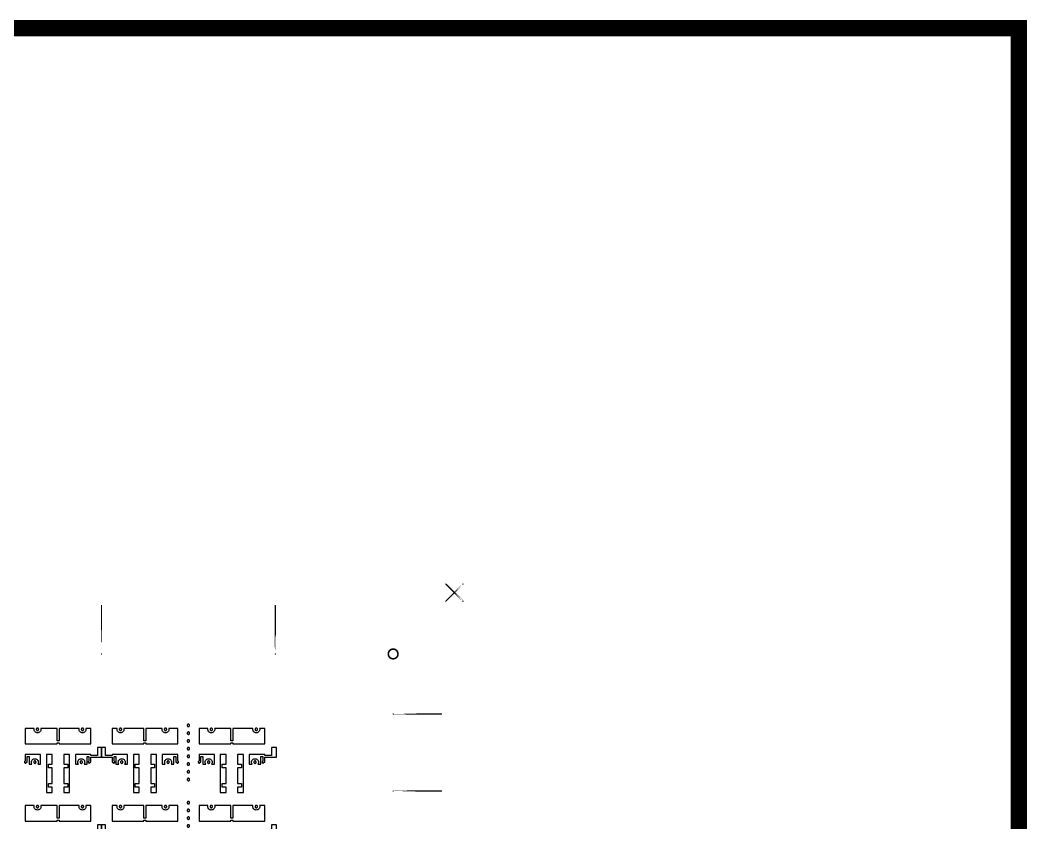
# Model space of a CAD drawing. Extents: x -100 to 100, y -100 to 100.
# Drawn here: x 38.1 to 100.5, y 50.7 to 100.5 of the extents above; entities that cross this region are included whole.
import ezdxf

# ---------------------------------------------------------------- set-up
doc = ezdxf.new("R2010")
doc.units = 0
doc.layers.get('0').update_dxf_attribs({"linetype": 'continuous'})
doc.layers.add('C2', color=7, linetype='continuous')

# ---------------------------------------------------------------- blocks, each defined once
blk = doc.blocks.new('LDI_XFL94-0512-011_C2_B1')
at = {"layer": 'C2'}
for points in [[(38.937, -53.593), (38.383, -53.593), (38.383, -54.551), (40.359, -54.551), (40.359, -54.491), (40.479, -54.491), (40.479, -54.551), (42.455, -54.551), (42.455, -53.593), (42.141, -53.593), (42.149, -53.636), (42.148, -53.681), (42.138, -53.724), (42.119, -53.764), (42.092, -53.799), (42.059, -53.828), (42.02, -53.85), (41.978, -53.864), (41.934, -53.868), (41.89, -53.864), (41.848, -53.85), (41.809, -53.828), (41.776, -53.799), (41.749, -53.764), (41.731, -53.724), (41.72, -53.681), (41.719, -53.636), (41.727, -53.593), (40.479, -53.593), (40.479, -54.371), (40.359, -54.371), (40.359, -53.593), (39.351, -53.593), (39.359, -53.636), (39.357, -53.681), (39.347, -53.724), (39.328, -53.764), (39.302, -53.799), (39.269, -53.828), (39.23, -53.85), (39.188, -53.864), (39.144, -53.868), (39.1, -53.864), (39.057, -53.85), (39.019, -53.828), (38.986, -53.799), (38.959, -53.764), (38.94, -53.724), (38.93, -53.681), (38.929, -53.636), (38.937, -53.593)], [(39.144, -53.578), (39.134, -53.578), (39.124, -53.58), (39.115, -53.583), (39.106, -53.588), (39.098, -53.593), (39.091, -53.6), (39.084, -53.607), (39.079, -53.615), (39.074, -53.624), (39.071, -53.633), (39.069, -53.643), (39.069, -53.653), (39.069, -53.662), (39.071, -53.672), (39.074, -53.681), (39.079, -53.69), (39.084, -53.698), (39.091, -53.706), (39.098, -53.712), (39.106, -53.718), (39.115, -53.722), (39.124, -53.725), (39.134, -53.727), (39.144, -53.728), (39.154, -53.727), (39.163, -53.725), (39.172, -53.722), (39.181, -53.718), (39.189, -53.712), (39.197, -53.706), (39.203, -53.698), (39.209, -53.69), (39.213, -53.681), (39.216, -53.672), (39.218, -53.662), (39.219, -53.653), (39.218, -53.643), (39.216, -53.633), (39.213, -53.624), (39.209, -53.615), (39.203, -53.607), (39.197, -53.6), (39.189, -53.593), (39.181, -53.588), (39.172, -53.583), (39.163, -53.58), (39.154, -53.578), (39.144, -53.578)], [(41.934, -53.578), (41.924, -53.578), (41.915, -53.58), (41.905, -53.583), (41.897, -53.588), (41.888, -53.593), (41.881, -53.6), (41.875, -53.607), (41.869, -53.615), (41.865, -53.624), (41.862, -53.633), (41.86, -53.643), (41.859, -53.653), (41.86, -53.662), (41.862, -53.672), (41.865, -53.681), (41.869, -53.69), (41.875, -53.698), (41.881, -53.706), (41.888, -53.712), (41.897, -53.718), (41.905, -53.722), (41.915, -53.725), (41.924, -53.727), (41.934, -53.728), (41.944, -53.727), (41.954, -53.725), (41.963, -53.722), (41.972, -53.718), (41.98, -53.712), (41.987, -53.706), (41.994, -53.698), (41.999, -53.69), (42.003, -53.681), (42.007, -53.672), (42.008, -53.662), (42.009, -53.653), (42.008, -53.643), (42.007, -53.633), (42.003, -53.624), (41.999, -53.615), (41.994, -53.607), (41.987, -53.6), (41.98, -53.593), (41.972, -53.588), (41.963, -53.583), (41.954, -53.58), (41.944, -53.578), (41.934, -53.578)], [(46.877, -53.593), (45.868, -53.593), (45.868, -54.371), (45.749, -54.371), (45.749, -53.593), (44.5, -53.593), (44.508, -53.636), (44.507, -53.681), (44.497, -53.724), (44.478, -53.764), (44.452, -53.799), (44.418, -53.828), (44.38, -53.85), (44.337, -53.864), (44.293, -53.868), (44.249, -53.864), (44.207, -53.85), (44.169, -53.828), (44.135, -53.799), (44.109, -53.764), (44.09, -53.724), (44.08, -53.681), (44.078, -53.636), (44.086, -53.593), (43.772, -53.593), (43.772, -54.551), (45.749, -54.551), (45.749, -54.491), (45.868, -54.491), (45.868, -54.551), (47.844, -54.551), (47.844, -53.593), (47.291, -53.593), (47.299, -53.636), (47.298, -53.681), (47.287, -53.724), (47.269, -53.764), (47.242, -53.799), (47.209, -53.828), (47.17, -53.85), (47.128, -53.864), (47.084, -53.868), (47.04, -53.864), (46.998, -53.85), (46.959, -53.828), (46.926, -53.799), (46.899, -53.764), (46.88, -53.724), (46.87, -53.681), (46.869, -53.636), (46.877, -53.593)], [(44.293, -53.578), (44.284, -53.578), (44.274, -53.58), (44.265, -53.583), (44.256, -53.588), (44.248, -53.593), (44.24, -53.6), (44.234, -53.607), (44.228, -53.615), (44.224, -53.624), (44.221, -53.633), (44.219, -53.643), (44.218, -53.653), (44.219, -53.662), (44.221, -53.672), (44.224, -53.681), (44.228, -53.69), (44.234, -53.698), (44.24, -53.706), (44.248, -53.712), (44.256, -53.718), (44.265, -53.722), (44.274, -53.725), (44.284, -53.727), (44.293, -53.728), (44.303, -53.727), (44.313, -53.725), (44.322, -53.722), (44.331, -53.718), (44.339, -53.712), (44.346, -53.706), (44.353, -53.698), (44.358, -53.69), (44.363, -53.681), (44.366, -53.672), (44.368, -53.662), (44.368, -53.653), (44.368, -53.643), (44.366, -53.633), (44.363, -53.624), (44.358, -53.615), (44.353, -53.607), (44.346, -53.6), (44.339, -53.593), (44.331, -53.588), (44.322, -53.583), (44.313, -53.58), (44.303, -53.578), (44.293, -53.578)], [(47.084, -53.578), (47.074, -53.578), (47.064, -53.58), (47.055, -53.583), (47.046, -53.588), (47.038, -53.593), (47.031, -53.6), (47.024, -53.607), (47.019, -53.615), (47.015, -53.624), (47.011, -53.633), (47.009, -53.643), (47.009, -53.653), (47.009, -53.662), (47.011, -53.672), (47.015, -53.681), (47.019, -53.69), (47.024, -53.698), (47.031, -53.706), (47.038, -53.712), (47.046, -53.718), (47.055, -53.722), (47.064, -53.725), (47.074, -53.727), (47.084, -53.728), (47.094, -53.727), (47.103, -53.725), (47.113, -53.722), (47.121, -53.718), (47.129, -53.712), (47.137, -53.706), (47.143, -53.698), (47.149, -53.69), (47.153, -53.681), (47.156, -53.672), (47.158, -53.662), (47.159, -53.653), (47.158, -53.643), (47.156, -53.633), (47.153, -53.624), (47.149, -53.615), (47.143, -53.607), (47.137, -53.6), (47.129, -53.593), (47.121, -53.588), (47.113, -53.583), (47.103, -53.58), (47.094, -53.578), (47.084, -53.578)], [(48.503, -53.338), (48.493, -53.339), (48.484, -53.341), (48.474, -53.344), (48.465, -53.348), (48.457, -53.354), (48.45, -53.36), (48.443, -53.368), (48.438, -53.376), (48.434, -53.384), (48.431, -53.394), (48.429, -53.403), (48.428, -53.413), (48.429, -53.423), (48.431, -53.433), (48.434, -53.442), (48.438, -53.451), (48.443, -53.459), (48.45, -53.466), (48.457, -53.473), (48.465, -53.478), (48.474, -53.482), (48.484, -53.486), (48.493, -53.488), (48.503, -53.488), (48.513, -53.488), (48.522, -53.486), (48.532, -53.482), (48.54, -53.478), (48.549, -53.473), (48.556, -53.466), (48.562, -53.459), (48.568, -53.451), (48.572, -53.442), (48.575, -53.433), (48.577, -53.423), (48.578, -53.413), (48.577, -53.403), (48.575, -53.394), (48.572, -53.384), (48.568, -53.376), (48.562, -53.368), (48.556, -53.36), (48.549, -53.354), (48.54, -53.348), (48.532, -53.344), (48.522, -53.341), (48.513, -53.339), (48.503, -53.338)], [(49.715, -53.593), (49.162, -53.593), (49.162, -54.551), (51.138, -54.551), (51.138, -54.491), (51.257, -54.491), (51.257, -54.551), (53.234, -54.551), (53.234, -53.593), (52.92, -53.593), (52.928, -53.636), (52.926, -53.681), (52.916, -53.724), (52.897, -53.764), (52.871, -53.799), (52.837, -53.828), (52.799, -53.85), (52.757, -53.864), (52.713, -53.868), (52.669, -53.864), (52.626, -53.85), (52.588, -53.828), (52.554, -53.799), (52.528, -53.764), (52.509, -53.724), (52.499, -53.681), (52.498, -53.636), (52.505, -53.593), (51.257, -53.593), (51.257, -54.371), (51.138, -54.371), (51.138, -53.593), (50.129, -53.593), (50.137, -53.636), (50.136, -53.681), (50.126, -53.724), (50.107, -53.764), (50.08, -53.799), (50.047, -53.828), (50.008, -53.85), (49.966, -53.864), (49.922, -53.868), (49.878, -53.864), (49.836, -53.85), (49.797, -53.828), (49.764, -53.799), (49.737, -53.764), (49.719, -53.724), (49.708, -53.681), (49.707, -53.636), (49.715, -53.593)], [(49.922, -53.578), (49.912, -53.578), (49.903, -53.58), (49.893, -53.583), (49.885, -53.588), (49.876, -53.593), (49.869, -53.6), (49.863, -53.607), (49.857, -53.615), (49.853, -53.624), (49.85, -53.633), (49.848, -53.643), (49.847, -53.653), (49.848, -53.662), (49.85, -53.672), (49.853, -53.681), (49.857, -53.69), (49.863, -53.698), (49.869, -53.706), (49.876, -53.712), (49.885, -53.718), (49.893, -53.722), (49.903, -53.725), (49.912, -53.727), (49.922, -53.728), (49.932, -53.727), (49.942, -53.725), (49.951, -53.722), (49.96, -53.718), (49.968, -53.712), (49.975, -53.706), (49.982, -53.698), (49.987, -53.69), (49.991, -53.681), (49.995, -53.672), (49.997, -53.662), (49.997, -53.653), (49.997, -53.643), (49.995, -53.633), (49.991, -53.624), (49.987, -53.615), (49.982, -53.607), (49.975, -53.6), (49.968, -53.593), (49.96, -53.588), (49.951, -53.583), (49.942, -53.58), (49.932, -53.578), (49.922, -53.578)], [(52.713, -53.578), (52.703, -53.578), (52.693, -53.58), (52.684, -53.583), (52.675, -53.588), (52.667, -53.593), (52.66, -53.6), (52.653, -53.607), (52.648, -53.615), (52.643, -53.624), (52.64, -53.633), (52.638, -53.643), (52.638, -53.653), (52.638, -53.662), (52.64, -53.672), (52.643, -53.681), (52.648, -53.69), (52.653, -53.698), (52.66, -53.706), (52.667, -53.712), (52.675, -53.718), (52.684, -53.722), (52.693, -53.725), (52.703, -53.727), (52.713, -53.728), (52.722, -53.727), (52.732, -53.725), (52.741, -53.722), (52.75, -53.718), (52.758, -53.712), (52.766, -53.706), (52.772, -53.698), (52.778, -53.69), (52.782, -53.681), (52.785, -53.672), (52.787, -53.662), (52.788, -53.653), (52.787, -53.643), (52.785, -53.633), (52.782, -53.624), (52.778, -53.615), (52.772, -53.607), (52.766, -53.6), (52.758, -53.593), (52.75, -53.588), (52.741, -53.583), (52.732, -53.58), (52.722, -53.578), (52.713, -53.578)], [(48.503, -53.817), (48.493, -53.818), (48.484, -53.82), (48.474, -53.823), (48.465, -53.827), (48.457, -53.833), (48.45, -53.839), (48.443, -53.847), (48.438, -53.855), (48.434, -53.864), (48.431, -53.873), (48.429, -53.882), (48.428, -53.892), (48.429, -53.902), (48.431, -53.912), (48.434, -53.921), (48.438, -53.93), (48.443, -53.938), (48.45, -53.945), (48.457, -53.952), (48.465, -53.957), (48.474, -53.962), (48.484, -53.965), (48.493, -53.967), (48.503, -53.967), (48.513, -53.967), (48.522, -53.965), (48.532, -53.962), (48.54, -53.957), (48.549, -53.952), (48.556, -53.945), (48.562, -53.938), (48.568, -53.93), (48.572, -53.921), (48.575, -53.912), (48.577, -53.902), (48.578, -53.892), (48.577, -53.882), (48.575, -53.873), (48.572, -53.864), (48.568, -53.855), (48.562, -53.847), (48.556, -53.839), (48.549, -53.833), (48.54, -53.827), (48.532, -53.823), (48.522, -53.82), (48.513, -53.818), (48.503, -53.817)], [(48.503, -54.296), (48.493, -54.297), (48.484, -54.299), (48.474, -54.302), (48.465, -54.306), (48.457, -54.312), (48.45, -54.318), (48.443, -54.326), (48.438, -54.334), (48.434, -54.343), (48.431, -54.352), (48.429, -54.361), (48.428, -54.371), (48.429, -54.381), (48.431, -54.391), (48.434, -54.4), (48.438, -54.409), (48.443, -54.417), (48.45, -54.424), (48.457, -54.431), (48.465, -54.436), (48.474, -54.441), (48.484, -54.444), (48.493, -54.446), (48.503, -54.446), (48.513, -54.446), (48.522, -54.444), (48.532, -54.441), (48.54, -54.436), (48.549, -54.431), (48.556, -54.424), (48.562, -54.417), (48.568, -54.409), (48.572, -54.4), (48.575, -54.391), (48.577, -54.381), (48.578, -54.371), (48.577, -54.361), (48.575, -54.352), (48.572, -54.343), (48.568, -54.334), (48.562, -54.326), (48.556, -54.318), (48.549, -54.312), (48.54, -54.306), (48.532, -54.302), (48.522, -54.299), (48.513, -54.297), (48.503, -54.296)], [(42.036, -55.808), (42.216, -55.808), (42.216, -55.329), (42.335, -55.329), (42.335, -55.632), (42.316, -55.642), (42.302, -55.658), (42.294, -55.679), (42.295, -55.701), (42.303, -55.721), (42.318, -55.737), (42.338, -55.746), (42.359, -55.748), (42.38, -55.742), (42.398, -55.729), (42.409, -55.71), (42.413, -55.689), (42.455, -55.689), (42.455, -55.389), (43.114, -55.389), (43.114, -54.79), (42.874, -54.79), (42.874, -55.269), (42.455, -55.269), (42.455, -55.21), (41.497, -55.21), (41.497, -55.808), (41.677, -55.808), (41.656, -55.769), (41.644, -55.727), (41.641, -55.683), (41.647, -55.639), (41.661, -55.597), (41.684, -55.559), (41.714, -55.527), (41.75, -55.501), (41.791, -55.483), (41.834, -55.474), (41.878, -55.474), (41.922, -55.483), (41.962, -55.501), (41.998, -55.527), (42.029, -55.559), (42.051, -55.597), (42.066, -55.639), (42.072, -55.683), (42.068, -55.727), (42.056, -55.769), (42.036, -55.808)], [(44.55, -55.808), (44.731, -55.808), (44.731, -55.21), (43.772, -55.21), (43.772, -55.269), (43.353, -55.269), (43.353, -54.79), (43.114, -54.79), (43.114, -55.389), (43.772, -55.389), (43.772, -55.689), (43.814, -55.689), (43.818, -55.71), (43.83, -55.729), (43.847, -55.742), (43.868, -55.748), (43.89, -55.746), (43.91, -55.737), (43.925, -55.721), (43.933, -55.701), (43.933, -55.679), (43.926, -55.658), (43.912, -55.642), (43.892, -55.632), (43.892, -55.329), (44.012, -55.329), (44.012, -55.808), (44.192, -55.808), (44.171, -55.769), (44.159, -55.727), (44.156, -55.683), (44.162, -55.639), (44.176, -55.597), (44.199, -55.559), (44.229, -55.527), (44.265, -55.501), (44.306, -55.483), (44.349, -55.474), (44.393, -55.474), (44.437, -55.483), (44.477, -55.501), (44.513, -55.527), (44.543, -55.559), (44.566, -55.597), (44.581, -55.639), (44.587, -55.683), (44.583, -55.727), (44.571, -55.769), (44.55, -55.808)], [(48.503, -54.775), (48.493, -54.776), (48.484, -54.778), (48.474, -54.781), (48.465, -54.785), (48.457, -54.791), (48.45, -54.797), (48.443, -54.805), (48.438, -54.813), (48.434, -54.822), (48.431, -54.831), (48.429, -54.841), (48.428, -54.85), (48.429, -54.86), (48.431, -54.87), (48.434, -54.879), (48.438, -54.888), (48.443, -54.896), (48.45, -54.903), (48.457, -54.91), (48.465, -54.915), (48.474, -54.92), (48.484, -54.923), (48.493, -54.925), (48.503, -54.925), (48.513, -54.925), (48.522, -54.923), (48.532, -54.92), (48.54, -54.915), (48.549, -54.91), (48.556, -54.903), (48.562, -54.896), (48.568, -54.888), (48.572, -54.879), (48.575, -54.87), (48.577, -54.86), (48.578, -54.85), (48.577, -54.841), (48.575, -54.831), (48.572, -54.822), (48.568, -54.813), (48.562, -54.805), (48.556, -54.797), (48.549, -54.791), (48.54, -54.785), (48.532, -54.781), (48.522, -54.778), (48.513, -54.776), (48.503, -54.775)], [(52.814, -55.808), (52.994, -55.808), (52.994, -55.329), (53.114, -55.329), (53.114, -55.632), (53.094, -55.642), (53.08, -55.658), (53.073, -55.679), (53.073, -55.701), (53.081, -55.721), (53.096, -55.737), (53.116, -55.746), (53.138, -55.748), (53.159, -55.742), (53.176, -55.729), (53.188, -55.71), (53.192, -55.689), (53.234, -55.689), (53.234, -55.389), (53.972, -55.389), (53.972, -54.79), (53.653, -54.79), (53.653, -55.269), (53.234, -55.269), (53.234, -55.21), (52.275, -55.21), (52.275, -55.808), (52.455, -55.808), (52.435, -55.769), (52.423, -55.727), (52.419, -55.683), (52.425, -55.639), (52.44, -55.597), (52.462, -55.559), (52.493, -55.527), (52.529, -55.501), (52.569, -55.483), (52.613, -55.474), (52.657, -55.474), (52.7, -55.483), (52.741, -55.501), (52.777, -55.527), (52.807, -55.559), (52.83, -55.597), (52.844, -55.639), (52.85, -55.683), (52.847, -55.727), (52.835, -55.769), (52.814, -55.808)], [(39.161, -55.808), (39.341, -55.808), (39.341, -55.21), (38.383, -55.21), (38.383, -55.63), (38.363, -55.638), (38.346, -55.654), (38.337, -55.674), (38.336, -55.697), (38.343, -55.718), (38.357, -55.735), (38.377, -55.746), (38.399, -55.748), (38.421, -55.743), (38.439, -55.73), (38.451, -55.711), (38.455, -55.689), (38.503, -55.689), (38.503, -55.329), (38.623, -55.329), (38.623, -55.808), (38.803, -55.808), (38.782, -55.769), (38.77, -55.727), (38.767, -55.683), (38.772, -55.639), (38.787, -55.597), (38.81, -55.559), (38.84, -55.527), (38.876, -55.501), (38.917, -55.483), (38.96, -55.474), (39.004, -55.474), (39.047, -55.483), (39.088, -55.501), (39.124, -55.527), (39.154, -55.559), (39.177, -55.597), (39.192, -55.639), (39.198, -55.683), (39.194, -55.727), (39.182, -55.769), (39.161, -55.808)], [(40.06, -57.565), (40.06, -57.246), (39.82, -57.246), (39.82, -57.006), (40.06, -57.006), (40.06, -56.048), (39.82, -56.048), (39.82, -55.808), (40.06, -55.808), (40.06, -55.21), (39.701, -55.21), (39.701, -57.565), (40.06, -57.565)], [(41.138, -57.565), (41.138, -55.21), (40.778, -55.21), (40.778, -55.808), (41.018, -55.808), (41.018, -56.048), (40.778, -56.048), (40.778, -57.006), (41.018, -57.006), (41.018, -57.246), (40.778, -57.246), (40.778, -57.565), (41.138, -57.565)], [(45.449, -57.565), (45.449, -57.246), (45.21, -57.246), (45.21, -57.006), (45.449, -57.006), (45.449, -56.048), (45.21, -56.048), (45.21, -55.808), (45.449, -55.808), (45.449, -55.21), (45.09, -55.21), (45.09, -57.565), (45.449, -57.565)], [(46.527, -57.565), (46.527, -55.21), (46.168, -55.21), (46.168, -55.808), (46.407, -55.808), (46.407, -56.048), (46.168, -56.048), (46.168, -57.006), (46.407, -57.006), (46.407, -57.246), (46.168, -57.246), (46.168, -57.565), (46.527, -57.565)], [(47.425, -55.808), (47.605, -55.808), (47.605, -55.329), (47.725, -55.329), (47.725, -55.689), (47.772, -55.689), (47.777, -55.711), (47.789, -55.73), (47.807, -55.743), (47.828, -55.748), (47.851, -55.746), (47.87, -55.735), (47.885, -55.718), (47.892, -55.697), (47.89, -55.674), (47.881, -55.654), (47.865, -55.638), (47.844, -55.63), (47.844, -55.21), (46.886, -55.21), (46.886, -55.808), (47.066, -55.808), (47.046, -55.769), (47.033, -55.727), (47.03, -55.683), (47.036, -55.639), (47.05, -55.597), (47.073, -55.559), (47.103, -55.527), (47.139, -55.501), (47.18, -55.483), (47.223, -55.474), (47.268, -55.474), (47.311, -55.483), (47.352, -55.501), (47.388, -55.527), (47.418, -55.559), (47.441, -55.597), (47.455, -55.639), (47.461, -55.683), (47.458, -55.727), (47.445, -55.769), (47.425, -55.808)], [(48.503, -55.254), (48.493, -55.255), (48.484, -55.257), (48.474, -55.26), (48.465, -55.264), (48.457, -55.27), (48.45, -55.276), (48.443, -55.284), (48.438, -55.292), (48.434, -55.301), (48.431, -55.31), (48.429, -55.32), (48.428, -55.329), (48.429, -55.339), (48.431, -55.349), (48.434, -55.358), (48.438, -55.367), (48.443, -55.375), (48.45, -55.382), (48.457, -55.389), (48.465, -55.394), (48.474, -55.399), (48.484, -55.402), (48.493, -55.404), (48.503, -55.404), (48.513, -55.404), (48.522, -55.402), (48.532, -55.399), (48.54, -55.394), (48.549, -55.389), (48.556, -55.382), (48.562, -55.375), (48.568, -55.367), (48.572, -55.358), (48.575, -55.349), (48.577, -55.339), (48.578, -55.329), (48.577, -55.32), (48.575, -55.31), (48.572, -55.301), (48.568, -55.292), (48.562, -55.284), (48.556, -55.276), (48.549, -55.27), (48.54, -55.264), (48.532, -55.26), (48.522, -55.257), (48.513, -55.255), (48.503, -55.254)], [(49.94, -55.808), (50.12, -55.808), (50.12, -55.21), (49.162, -55.21), (49.162, -55.63), (49.141, -55.638), (49.125, -55.654), (49.116, -55.674), (49.114, -55.697), (49.121, -55.718), (49.136, -55.735), (49.155, -55.746), (49.178, -55.748), (49.199, -55.743), (49.217, -55.73), (49.229, -55.711), (49.234, -55.689), (49.281, -55.689), (49.281, -55.329), (49.401, -55.329), (49.401, -55.808), (49.581, -55.808), (49.561, -55.769), (49.548, -55.727), (49.545, -55.683), (49.551, -55.639), (49.565, -55.597), (49.588, -55.559), (49.618, -55.527), (49.654, -55.501), (49.695, -55.483), (49.738, -55.474), (49.783, -55.474), (49.826, -55.483), (49.867, -55.501), (49.903, -55.527), (49.933, -55.559), (49.956, -55.597), (49.97, -55.639), (49.976, -55.683), (49.973, -55.727), (49.96, -55.769), (49.94, -55.808)], [(50.838, -57.565), (50.838, -57.246), (50.599, -57.246), (50.599, -57.006), (50.838, -57.006), (50.838, -56.048), (50.599, -56.048), (50.599, -55.808), (50.838, -55.808), (50.838, -55.21), (50.479, -55.21), (50.479, -57.565), (50.838, -57.565)], [(51.916, -57.565), (51.916, -55.21), (51.557, -55.21), (51.557, -55.808), (51.796, -55.808), (51.796, -56.048), (51.557, -56.048), (51.557, -57.006), (51.796, -57.006), (51.796, -57.246), (51.557, -57.246), (51.557, -57.565), (51.916, -57.565)], [(38.982, -55.614), (38.972, -55.614), (38.963, -55.616), (38.953, -55.619), (38.945, -55.624), (38.936, -55.629), (38.929, -55.636), (38.923, -55.643), (38.917, -55.651), (38.913, -55.66), (38.91, -55.669), (38.908, -55.679), (38.907, -55.689), (38.908, -55.698), (38.91, -55.708), (38.913, -55.717), (38.917, -55.726), (38.923, -55.734), (38.929, -55.742), (38.936, -55.748), (38.945, -55.754), (38.953, -55.758), (38.963, -55.761), (38.972, -55.763), (38.982, -55.764), (38.992, -55.763), (39.001, -55.761), (39.011, -55.758), (39.02, -55.754), (39.028, -55.748), (39.035, -55.742), (39.042, -55.734), (39.047, -55.726), (39.051, -55.717), (39.054, -55.708), (39.056, -55.698), (39.057, -55.689), (39.056, -55.679), (39.054, -55.669), (39.051, -55.66), (39.047, -55.651), (39.042, -55.643), (39.035, -55.636), (39.028, -55.629), (39.02, -55.624), (39.011, -55.619), (39.001, -55.616), (38.992, -55.614), (38.982, -55.614)], [(41.856, -55.614), (41.846, -55.614), (41.837, -55.616), (41.828, -55.619), (41.819, -55.624), (41.811, -55.629), (41.803, -55.636), (41.797, -55.643), (41.791, -55.651), (41.787, -55.66), (41.784, -55.669), (41.782, -55.679), (41.781, -55.689), (41.782, -55.698), (41.784, -55.708), (41.787, -55.717), (41.791, -55.726), (41.797, -55.734), (41.803, -55.742), (41.811, -55.748), (41.819, -55.754), (41.828, -55.758), (41.837, -55.761), (41.846, -55.763), (41.856, -55.764), (41.866, -55.763), (41.876, -55.761), (41.885, -55.758), (41.894, -55.754), (41.902, -55.748), (41.909, -55.742), (41.916, -55.734), (41.921, -55.726), (41.926, -55.717), (41.929, -55.708), (41.931, -55.698), (41.931, -55.689), (41.931, -55.679), (41.929, -55.669), (41.926, -55.66), (41.921, -55.651), (41.916, -55.643), (41.909, -55.636), (41.902, -55.629), (41.894, -55.624), (41.885, -55.619), (41.876, -55.616), (41.866, -55.614), (41.856, -55.614)], [(44.371, -55.614), (44.361, -55.614), (44.352, -55.616), (44.343, -55.619), (44.334, -55.624), (44.326, -55.629), (44.318, -55.636), (44.312, -55.643), (44.306, -55.651), (44.302, -55.66), (44.299, -55.669), (44.297, -55.679), (44.296, -55.689), (44.297, -55.698), (44.299, -55.708), (44.302, -55.717), (44.306, -55.726), (44.312, -55.734), (44.318, -55.742), (44.326, -55.748), (44.334, -55.754), (44.343, -55.758), (44.352, -55.761), (44.361, -55.763), (44.371, -55.764), (44.381, -55.763), (44.391, -55.761), (44.4, -55.758), (44.409, -55.754), (44.417, -55.748), (44.424, -55.742), (44.431, -55.734), (44.436, -55.726), (44.441, -55.717), (44.444, -55.708), (44.446, -55.698), (44.446, -55.689), (44.446, -55.679), (44.444, -55.669), (44.441, -55.66), (44.436, -55.651), (44.431, -55.643), (44.424, -55.636), (44.417, -55.629), (44.409, -55.624), (44.4, -55.619), (44.391, -55.616), (44.381, -55.614), (44.371, -55.614)], [(47.246, -55.614), (47.236, -55.614), (47.226, -55.616), (47.217, -55.619), (47.208, -55.624), (47.2, -55.629), (47.192, -55.636), (47.186, -55.643), (47.181, -55.651), (47.176, -55.66), (47.173, -55.669), (47.171, -55.679), (47.171, -55.689), (47.171, -55.698), (47.173, -55.708), (47.176, -55.717), (47.181, -55.726), (47.186, -55.734), (47.192, -55.742), (47.2, -55.748), (47.208, -55.754), (47.217, -55.758), (47.226, -55.761), (47.236, -55.763), (47.246, -55.764), (47.255, -55.763), (47.265, -55.761), (47.274, -55.758), (47.283, -55.754), (47.291, -55.748), (47.299, -55.742), (47.305, -55.734), (47.31, -55.726), (47.315, -55.717), (47.318, -55.708), (47.32, -55.698), (47.321, -55.689), (47.32, -55.679), (47.318, -55.669), (47.315, -55.66), (47.31, -55.651), (47.305, -55.643), (47.299, -55.636), (47.291, -55.629), (47.283, -55.624), (47.274, -55.619), (47.265, -55.616), (47.255, -55.614), (47.246, -55.614)], [(48.503, -55.733), (48.493, -55.734), (48.484, -55.736), (48.474, -55.739), (48.465, -55.743), (48.457, -55.749), (48.45, -55.755), (48.443, -55.763), (48.438, -55.771), (48.434, -55.78), (48.431, -55.789), (48.429, -55.799), (48.428, -55.808), (48.429, -55.818), (48.431, -55.828), (48.434, -55.837), (48.438, -55.846), (48.443, -55.854), (48.45, -55.861), (48.457, -55.868), (48.465, -55.873), (48.474, -55.878), (48.484, -55.881), (48.493, -55.883), (48.503, -55.883), (48.513, -55.883), (48.522, -55.881), (48.532, -55.878), (48.54, -55.873), (48.549, -55.868), (48.556, -55.861), (48.562, -55.854), (48.568, -55.846), (48.572, -55.837), (48.575, -55.828), (48.577, -55.818), (48.578, -55.808), (48.577, -55.799), (48.575, -55.789), (48.572, -55.78), (48.568, -55.771), (48.562, -55.763), (48.556, -55.755), (48.549, -55.749), (48.54, -55.743), (48.532, -55.739), (48.522, -55.736), (48.513, -55.734), (48.503, -55.733)], [(49.76, -55.614), (49.751, -55.614), (49.741, -55.616), (49.732, -55.619), (49.723, -55.624), (49.715, -55.629), (49.707, -55.636), (49.701, -55.643), (49.696, -55.651), (49.691, -55.66), (49.688, -55.669), (49.686, -55.679), (49.685, -55.689), (49.686, -55.698), (49.688, -55.708), (49.691, -55.717), (49.696, -55.726), (49.701, -55.734), (49.707, -55.742), (49.715, -55.748), (49.723, -55.754), (49.732, -55.758), (49.741, -55.761), (49.751, -55.763), (49.76, -55.764), (49.77, -55.763), (49.78, -55.761), (49.789, -55.758), (49.798, -55.754), (49.806, -55.748), (49.814, -55.742), (49.82, -55.734), (49.825, -55.726), (49.83, -55.717), (49.833, -55.708), (49.835, -55.698), (49.835, -55.689), (49.835, -55.679), (49.833, -55.669), (49.83, -55.66), (49.825, -55.651), (49.82, -55.643), (49.814, -55.636), (49.806, -55.629), (49.798, -55.624), (49.789, -55.619), (49.78, -55.616), (49.77, -55.614), (49.76, -55.614)], [(52.635, -55.614), (52.625, -55.614), (52.615, -55.616), (52.606, -55.619), (52.597, -55.624), (52.589, -55.629), (52.582, -55.636), (52.575, -55.643), (52.57, -55.651), (52.565, -55.66), (52.562, -55.669), (52.56, -55.679), (52.56, -55.689), (52.56, -55.698), (52.562, -55.708), (52.565, -55.717), (52.57, -55.726), (52.575, -55.734), (52.582, -55.742), (52.589, -55.748), (52.597, -55.754), (52.606, -55.758), (52.615, -55.761), (52.625, -55.763), (52.635, -55.764), (52.645, -55.763), (52.654, -55.761), (52.663, -55.758), (52.672, -55.754), (52.68, -55.748), (52.688, -55.742), (52.694, -55.734), (52.7, -55.726), (52.704, -55.717), (52.707, -55.708), (52.709, -55.698), (52.71, -55.689), (52.709, -55.679), (52.707, -55.669), (52.704, -55.66), (52.7, -55.651), (52.694, -55.643), (52.688, -55.636), (52.68, -55.629), (52.672, -55.624), (52.663, -55.619), (52.654, -55.616), (52.645, -55.614), (52.635, -55.614)], [(48.503, -56.212), (48.493, -56.213), (48.484, -56.215), (48.474, -56.218), (48.465, -56.222), (48.457, -56.228), (48.45, -56.234), (48.443, -56.242), (48.438, -56.25), (48.434, -56.259), (48.431, -56.268), (48.429, -56.278), (48.428, -56.287), (48.429, -56.297), (48.431, -56.307), (48.434, -56.316), (48.438, -56.325), (48.443, -56.333), (48.45, -56.34), (48.457, -56.347), (48.465, -56.352), (48.474, -56.357), (48.484, -56.36), (48.493, -56.362), (48.503, -56.362), (48.513, -56.362), (48.522, -56.36), (48.532, -56.357), (48.54, -56.352), (48.549, -56.347), (48.556, -56.34), (48.562, -56.333), (48.568, -56.325), (48.572, -56.316), (48.575, -56.307), (48.577, -56.297), (48.578, -56.287), (48.577, -56.278), (48.575, -56.268), (48.572, -56.259), (48.568, -56.25), (48.562, -56.242), (48.556, -56.234), (48.549, -56.228), (48.54, -56.222), (48.532, -56.218), (48.522, -56.215), (48.513, -56.213), (48.503, -56.212)], [(48.503, -56.691), (48.493, -56.692), (48.484, -56.694), (48.474, -56.697), (48.465, -56.702), (48.457, -56.707), (48.45, -56.713), (48.443, -56.721), (48.438, -56.729), (48.434, -56.738), (48.431, -56.747), (48.429, -56.757), (48.428, -56.766), (48.429, -56.776), (48.431, -56.786), (48.434, -56.795), (48.438, -56.804), (48.443, -56.812), (48.45, -56.82), (48.457, -56.826), (48.465, -56.831), (48.474, -56.836), (48.484, -56.839), (48.493, -56.841), (48.503, -56.841), (48.513, -56.841), (48.522, -56.839), (48.532, -56.836), (48.54, -56.831), (48.549, -56.826), (48.556, -56.82), (48.562, -56.812), (48.568, -56.804), (48.572, -56.795), (48.575, -56.786), (48.577, -56.776), (48.578, -56.766), (48.577, -56.757), (48.575, -56.747), (48.572, -56.738), (48.568, -56.729), (48.562, -56.721), (48.556, -56.713), (48.549, -56.707), (48.54, -56.702), (48.532, -56.697), (48.522, -56.694), (48.513, -56.692), (48.503, -56.691)]]:
    blk.add_lwpolyline(points, close=True, dxfattribs=at)
blk = doc.blocks.new('cutlineendpoint')
at = {"const_width": 0.04}
blk.add_lwpolyline([(-0.02, 0, 1), (0.02, 0, 1)], format="xyb", close=True, dxfattribs=at)

msp = doc.modelspace()

# ---------------------------------------------------------------- linework, layer by layer
at = {"layer": 'C2'}
for points, const_width in [([(-100, 100), (100, 100), (100, -100), (-100, -100)], 1), ([(65.53, 65.53), (64.47, 64.47)], 0.08), ([(65.53, 64.47), (64.47, 65.53)], 0.08), ([(43.114, 61.2), (43.114, 64.2)], 0.08), ([(53.892, 61.2), (53.892, 64.2)], 0.08), ([(61.2, 57.485), (64.2, 57.485)], 0.08), ([(61.2, 52.695), (64.2, 52.695)], 0.08)]:
    msp.add_lwpolyline(points, close=True, dxfattribs=dict(at, const_width=const_width))
at = {"layer": 'C2', "const_width": 0.1}
msp.add_lwpolyline([(60.9, 61.2, 1), (61.5, 61.2, 1)], format="xyb", close=True, dxfattribs=at)

# ---------------------------------------------------------------- block references
at = {"layer": 'C2'}
for name, p in [('cutlineendpoint', (64.47, 65.53)), ('cutlineendpoint', (65.53, 65.53)), ('cutlineendpoint', (64.47, 64.47)), ('cutlineendpoint', (65.53, 64.47)), ('cutlineendpoint', (43.114, 64.2)), ('cutlineendpoint', (53.892, 64.2)), ('cutlineendpoint', (43.114, 61.2)), ('cutlineendpoint', (53.892, 61.2)), ('cutlineendpoint', (61.2, 57.485)), ('cutlineendpoint', (64.2, 57.485)), ('LDI_XFL94-0512-011_C2_B1', (0, 110.18)), ('cutlineendpoint', (61.2, 52.695)), ('cutlineendpoint', (64.2, 52.695)), ('LDI_XFL94-0512-011_C2_B1', (0, 105.389))]:
    msp.add_blockref(name, p, dxfattribs=at)

doc.saveas('drawing.dxf')
